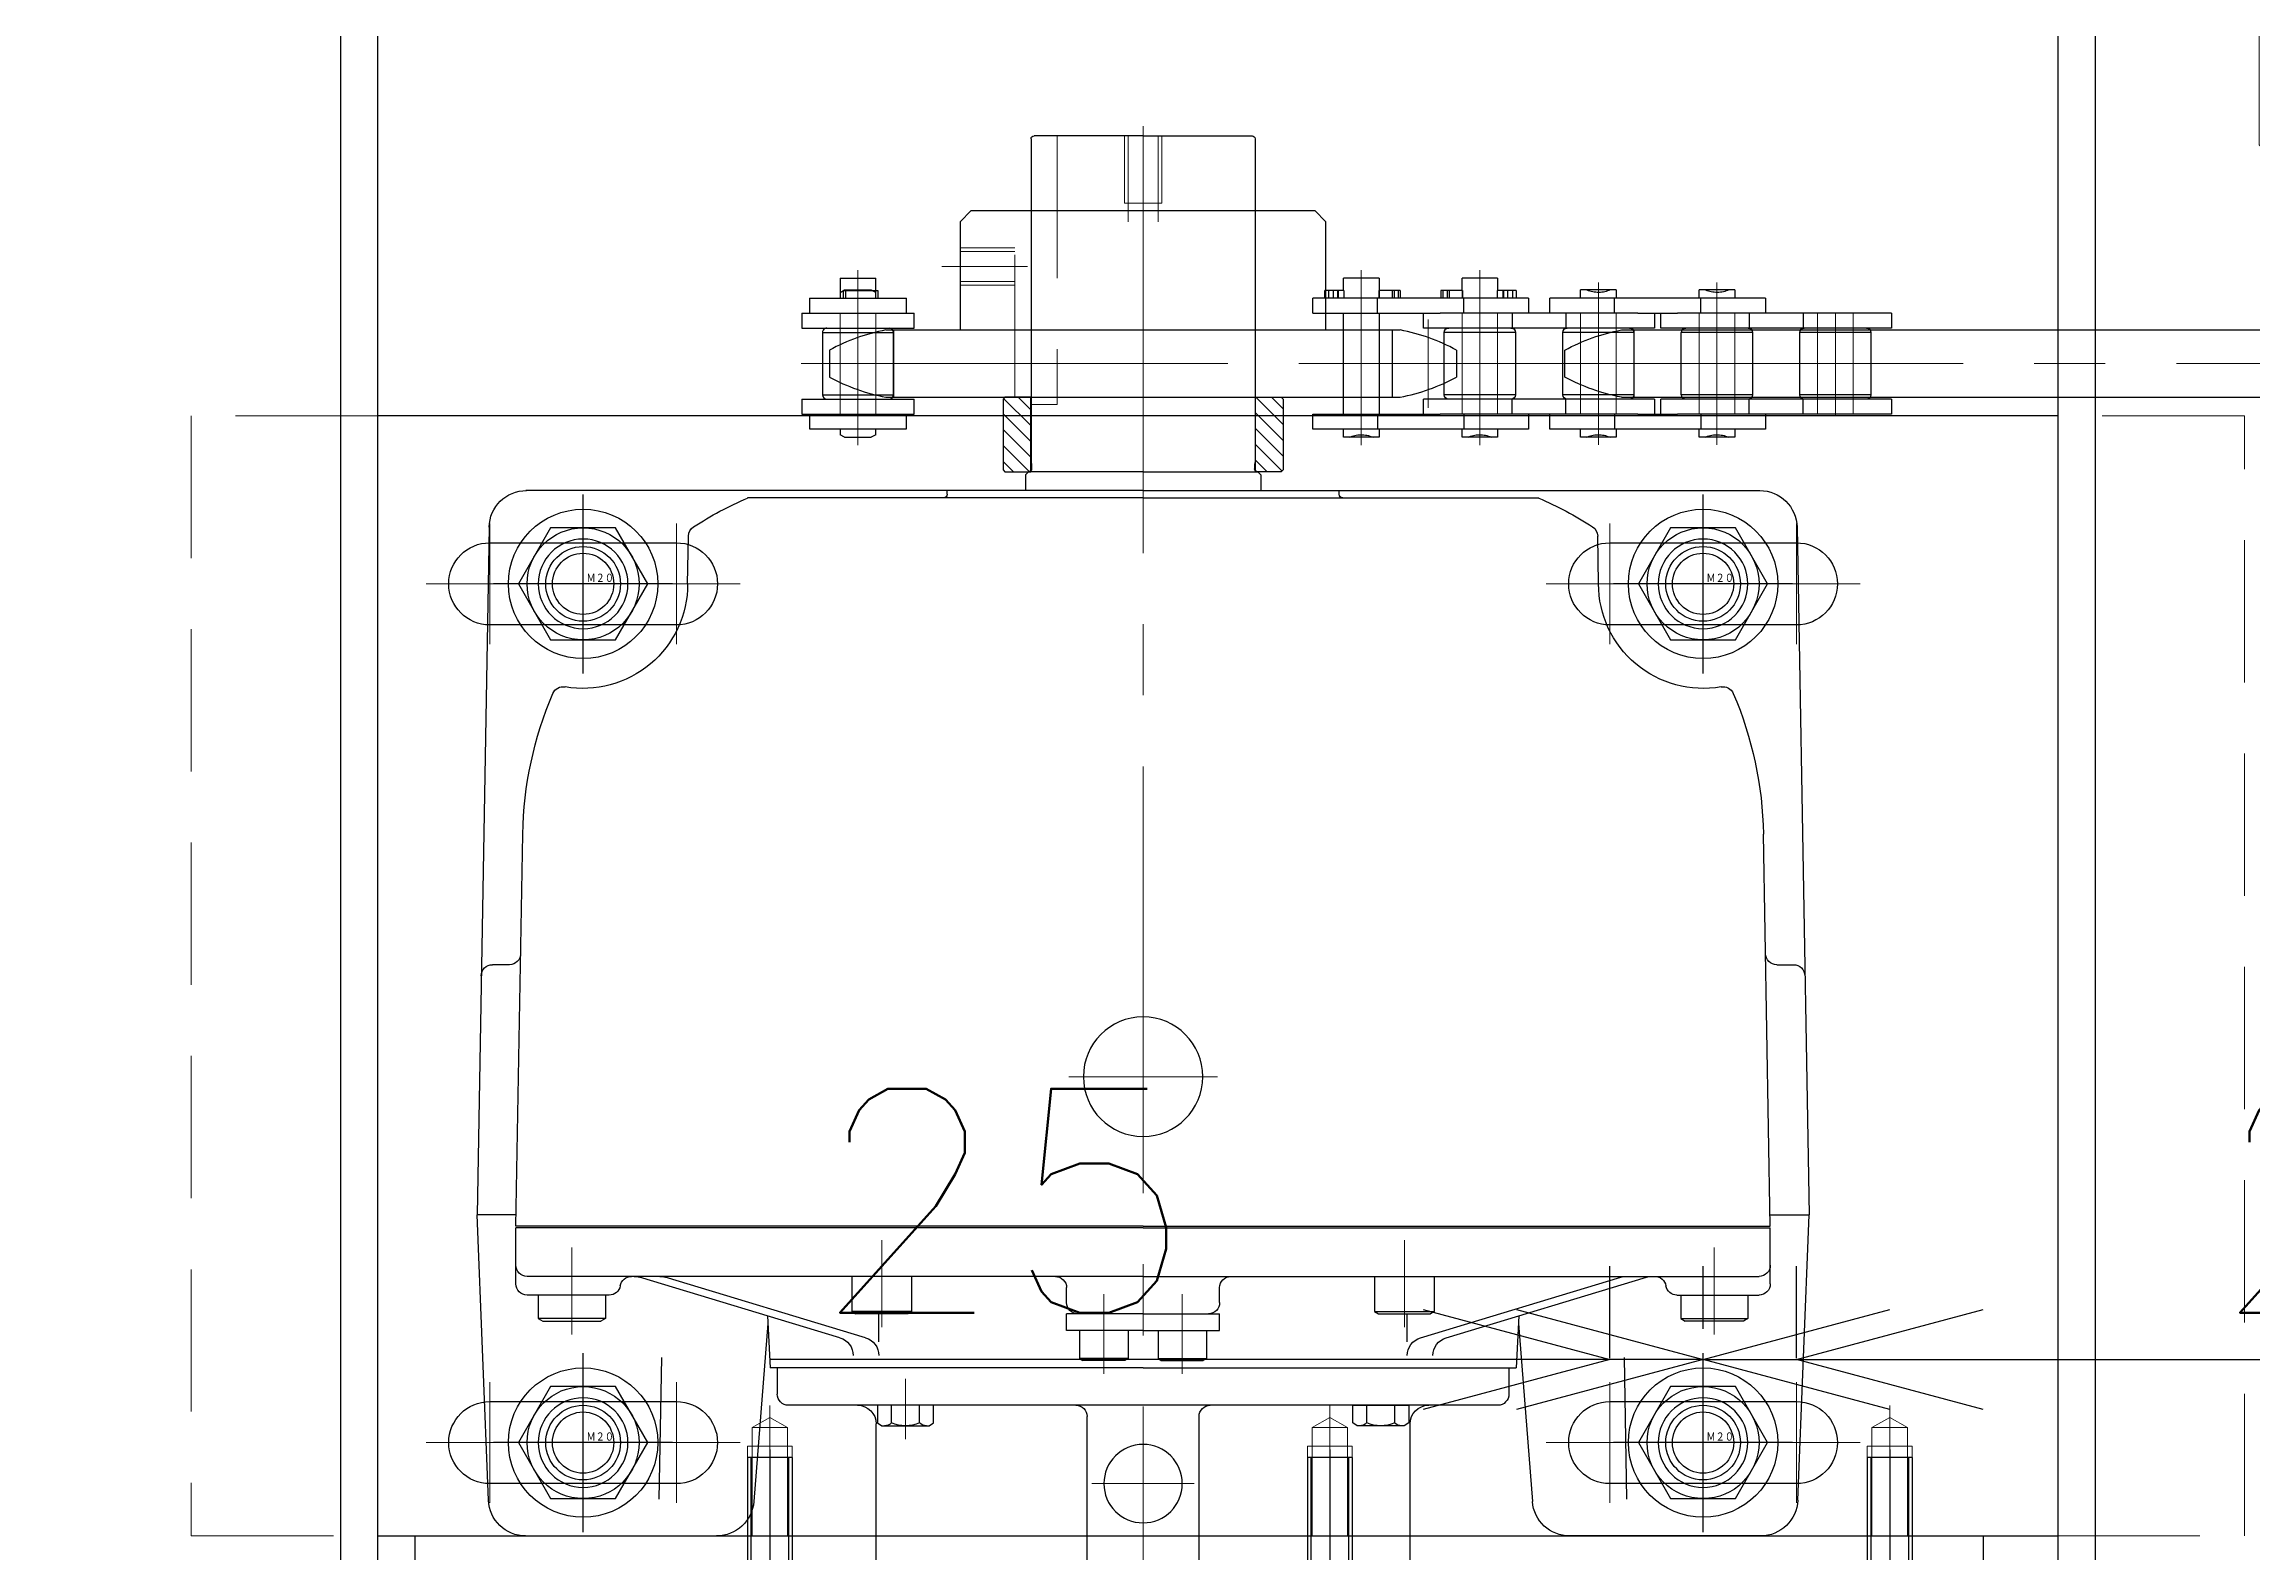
# Model space of a CAD drawing. Header units: millimetres. Extents: x -16130 to 36813, y -8099 to 27484.
# Drawn here: x 27920 to 28512, y 1598 to 2002 of the extents above; entities that cross this region are included whole.
import ezdxf

# ---------------------------------------------------------------- set-up
doc = ezdxf.new("R2010")
doc.units = ezdxf.units.MM
doc.header["$LTSCALE"] = 6
doc.header["$PDMODE"] = 99
doc.header["$PDSIZE"] = 1
doc.linetypes.add('CENTER2', pattern=[28.575, 19.05, -3.175, 3.175, -3.175])
doc.linetypes.add('HIDDEN', pattern=[9.525, 6.35, -3.175])
for name, color, linetype, lineweight in [('04_HIDDEN', 2, 'HIDDEN', 13), ('05_CENTER', 4, 'CENTER2', 13), ('08_DIM', 3, 'Continuous', 13)]:
    doc.layers.add(name, color=color, linetype=linetype, lineweight=lineweight)
doc.layers.add('10_DRAFT', color=8, linetype='Continuous', lineweight=0, plot=False)
doc.styles.add('KANJI0', font='txt.shx', dxfattribs={"width": 0.9, "height": 30, "bigfont": 'bigfont'})
doc.styles.add('KSS_TXT', font='txt.shx', dxfattribs={"bigfont": 'extfont2.shx'})
doc.styles.add('KSS_TXT_L', font='txt.shx', dxfattribs={"height": 3, "bigfont": 'extfont2.shx'})
doc.dimstyles.new('KSS_DIM', dxfattribs={"dimtxt": 3, "dimasz": 2.5, "dimexe": 1.25, "dimexo": 0.625, "dimtad": 1, "dimdsep": 46, "dimtxsty": 'KSS_TXT', "dimblk": 'OPEN30', "dimcen": 0, "dimazin": 2, "dimtfac": 0.75, "dimtmove": 0, "dimatfit": 3, "dimldrblk": 'OPEN30', "dimfxl": 1, "dimtolj": 1, "dimarcsym": 0})

# ---------------------------------------------------------------- blocks, each defined once
blk = doc.blocks.new('_Open30')
at = {"color": 0, "linetype": 'ByBlock', "lineweight": -2}
for p, q in [((-1, 0.268), (0, 0)), ((0, 0), (-1, -0.268)), ((0, 0), (-1, 0))]:
    blk.add_line(p, q, dxfattribs=at)
blk = doc.blocks.new('*D2430')
at = {"layer": '08_DIM', "color": 0, "lineweight": -2, "transparency": 16777216}
for p, q in [((28347.12, 8109.18), (27268.38, 8109.18)), ((27293.38, 8059.18), (27293.38, 1358.18)), ((27280.46, 1308.18), (27318.38, 1308.18))]:
    blk.add_line(p, q, dxfattribs=at)
at = {"layer": 'Defpoints', "color": 0, "transparency": 16777216}
for p in [(28359.62, 8109.18), (27267.96, 1308.18), (27293.38, 1308.18)]:
    blk.add_point(p, dxfattribs=at)
at = {"layer": '08_DIM', "color": 0, "lineweight": -2, "transparency": 16777216, "xscale": 50, "yscale": 50, "zscale": 50}
for p, rotation in [((27293.38, 8109.18), 90), ((27293.38, 1308.18), 270)]:
    blk.add_blockref('_Open30', p, dxfattribs=dict(at, rotation=rotation))
at = {"layer": '08_DIM', "color": 0, "transparency": 16777216, "insert": (27250.88, 4708.68), "char_height": 60, "attachment_point": 5, "rotation": 90, "style": 'KSS_TXT'}
blk.add_mtext('\\A1;6801', dxfattribs=at)
blk = doc.blocks.new('A$C036E680E_1_1')
at = {"color": 0}
for p, q in [((-610, 2592), (-610, -934)), ((-150, -5), (-150, -924)), ((-140, -5), (-140, -924))]:
    blk.add_line(p, q, dxfattribs=at)
for points in [[(-695, 2592), (-700, 2592), (-700, -934), (-600, -934), (-600, 2592), (-610, 2592)], [(-150, -401), (-600, -401)], [(-600, -701), (-150, -701)]]:
    blk.add_lwpolyline(points, dxfattribs=at)
for points in [[(-520, -457), (-570, -457, -1), (-570, -435), (-520, -435, -1)], [(-220, -457), (-270, -457, -1), (-270, -435), (-220, -435, -1)], [(-520, -687), (-570, -687, -1), (-570, -665), (-520, -665, -1)], [(-220, -687), (-270, -687, -1), (-270, -665), (-220, -665, -1)]]:
    blk.add_lwpolyline(points, format="xyb", close=True, dxfattribs=at)
at = {"layer": '04_HIDDEN'}
for p, q in [((-499.75, -672), (-495, -669.26)), ((-490.25, -672), (-499.75, -672)), ((-499.75, -672), (-499.75, -701)), ((-495, -669.26), (-490.25, -672)), ((-490.25, -672), (-490.25, -701)), ((-349.75, -672), (-345, -669.26)), ((-340.25, -672), (-349.75, -672)), ((-349.75, -672), (-349.75, -701)), ((-345, -669.26), (-340.25, -672)), ((-340.25, -672), (-340.25, -701)), ((-199.75, -672), (-195, -669.26)), ((-190.25, -672), (-199.75, -672)), ((-199.75, -672), (-199.75, -701)), ((-195, -669.26), (-190.25, -672)), ((-190.25, -672), (-190.25, -701)), ((-501, -677), (-501, -701)), ((-489, -677), (-501, -677)), ((-489, -677), (-489, -701)), ((-351, -677), (-351, -701)), ((-339, -677), (-351, -677)), ((-339, -677), (-339, -701)), ((-201, -677), (-201, -701)), ((-189, -677), (-201, -677)), ((-189, -677), (-189, -701))]:
    blk.add_line(p, q, dxfattribs=at)
for points in [[(-600, -401), (-650, -401), (-650, -701), (-600, -701)], [(-150, -701), (-100, -701), (-100, -401), (-150, -401)]]:
    blk.add_lwpolyline(points, dxfattribs=at)
at = {"layer": '05_CENTER'}
for p, q in [((-570, -462.14), (-570, -429.86)), ((-520, -462.14), (-520, -429.86)), ((-270, -462.14), (-270, -429.86)), ((-220, -462.14), (-220, -429.86)), ((-587.05, -446), (-502.95, -446)), ((-287.05, -446), (-202.95, -446)), ((-570, -692.14), (-570, -659.86)), ((-520, -692.14), (-520, -659.86)), ((-270, -692.14), (-270, -659.86)), ((-220, -692.14), (-220, -659.86)), ((-495, -666.03), (-495, -705.01)), ((-345, -666.03), (-345, -705.01)), ((-195, -666.03), (-195, -705.01)), ((-587.05, -676), (-502.95, -676)), ((-287.05, -676), (-202.95, -676))]:
    blk.add_line(p, q, dxfattribs=at)
at = {"layer": '10_DRAFT', "linetype": 'CENTER2'}
for p, q in [((-545, -462.14), (-545, -429.86)), ((-245, -462.14), (-245, -429.86)), ((-545, -692.14), (-545, -659.86)), ((-245, -692.14), (-245, -659.86))]:
    blk.add_line(p, q, dxfattribs=at)
blk = doc.blocks.new('A$C0BC17FE9_1_1_1')
h = blk.add_hatch()
h.set_pattern_fill('_USER', color=3, scale=3, angle=45, pattern_type=0)
h.set_pattern_definition([(45, (4154.5145, -13863.4928), (-2.12132034, 2.12132034), [])])
h.paths.add_polyline_path([(20, 30.1), (20, 37), (19.5, 37.5), (0.5, 37.5), (0, 37), (0, 30.1)])
h.paths.add_polyline_path([(19.5, -37.5), (20, -37), (20, -30.1), (0, -30.1), (0, -37), (0.5, -37.5)])
at = {"color": 0}
for points in [[(0, 30.1), (20, 30.1), (20, 37), (19.5, 37.5), (0.5, 37.5), (0, 37)], [(0, -30.1), (20, -30.1), (20, -37), (19.5, -37.5), (0.5, -37.5), (0, -37)]]:
    blk.add_lwpolyline(points, close=True, dxfattribs=at)
at = {"layer": '10_DRAFT'}
blk.add_line((0, 0), (20, 0), dxfattribs=at)
blk = doc.blocks.new('20b_1_2_1')
at = {"color": 0, "linetype": 'CENTER2'}
for p, q in [((0, -23.98), (0, 23.98)), ((23.98, 0), (-23.98, 0))]:
    blk.add_line(p, q, dxfattribs=at)
at = {"color": 0}
for p, q in [((-8.7, 15), (-17.3, 0)), ((8.7, 15), (-8.7, 15)), ((17.3, 0), (8.7, 15)), ((-17.3, 0), (-8.7, -15)), ((8.7, -15), (17.3, 0)), ((-8.7, -15), (8.7, -15))]:
    blk.add_line(p, q, dxfattribs=at)
for radius in [20, 15, 10, 8.2]:
    blk.add_circle((0, 0), radius, dxfattribs=at)
at = {"layer": '10_DRAFT', "style": 'KANJI0', "width": 0.82}
blk.add_text('Ｍ２０', height=2.143, dxfattribs=at).set_placement((0.89, 0.32))
blk = doc.blocks.new('RS120-1B18Ta_1_1_1')
at = {"color": 0}
for p, q in [((12.6, 84.02), (5.4, 84.02)), ((0, 68.89), (0, -68.89)), ((0, 66.81), (18, 66.81)), ((18, 68.89), (18, -68.89)), ((47, 49.02), (18, 49.02)), ((50, 46.02), (47, 49.02)), ((50, 46.02), (50, -45.98)), ((47, -48.98), (50, -45.98)), ((18, -48.98), (47, -48.98)), ((0, -66.81), (18, -66.81)), ((12.6, -83.98), (5.4, -83.98))]:
    blk.add_line(p, q, dxfattribs=at)
for centre, start, end in [((50.81, 59.29), 151.42476, 169.3003), ((-32.81, 59.29), 10.6997, 28.57524), ((50.81, -59.24), 190.6997, 208.57524), ((-32.81, -59.24), 331.42476, 349.3003)]:
    blk.add_arc(centre, 51.71, start, end, dxfattribs=at)
at = {"layer": '04_HIDDEN', "color": 0}
for p, q in [((30, 49.02), (30, 34.4)), ((31, 49.02), (31, 34.4)), ((39, 49.02), (39, 34.4)), ((40, 49.02), (40, 34.4)), ((0, 34.4), (50, 34.4)), ((0, 30), (50, 30)), ((0, -30), (50, -30))]:
    blk.add_line(p, q, dxfattribs=at)
at = {"layer": '05_CENTER', "color": 0}
for p, q in [((9, 91.63), (9, -91.63)), ((-2.82, 76.38), (20.82, 76.38)), ((35, 30.92), (35, 53.92)), ((-2.82, -76.33), (20.82, -76.33))]:
    blk.add_line(p, q, dxfattribs=at)
at = {"layer": '10_DRAFT'}
blk.add_line((0, 0), (50, 0), dxfattribs=at)
blk = doc.blocks.new('GM-DP 0.75kW 1／1200b_1_1_1')
at = {"color": 0}
for p, q in [((-245.39, 325.38), (-169, 328.39)), ((15.17, 325.17), (-169, 328.39)), ((-169, 317.95), (-169, 328.39)), ((-102, 319.73), (-102, 324.27)), ((-255, 315.39), (-255, 264.24)), ((-190.5, 293), (-190.5, 315)), ((-187.5, 318), (-172.5, 318)), ((-185.5, 150), (-185.5, 315)), ((-172.5, 150), (-172.5, 318)), ((-172, 150), (-172, 318)), ((-172, 318), (-67, 316.17)), ((25, 150), (25, 315.17)), ((-196.8, 312), (-197.5, 310.79)), ((-197.5, 310.79), (-197.5, 295.21)), ((-190.5, 312), (-196.8, 312)), ((-196.8, 294), (-196.8, 312)), ((-196.8, 294), (-197.5, 295.21)), ((-190.5, 294), (-196.8, 294)), ((-201.93, 231.2), (-185.71, 284.87)), ((-245.17, 279.59), (-207.17, 278.93)), ((-201.93, 224.32), (-185.71, 277.99)), ((0, 272), (12.81, 271.78)), ((0, 272), (1.38, 272)), ((23, 150), (23, 255.97)), ((-198.11, 250.52), (-245.79, 254.27)), ((-196.06, 250.63), (-210, 249.9)), ((-210, 150), (-210, 249.9)), ((-220, 245), (-220, 55)), ((-210, 248), (-217, 248)), ((-194.9, 228), (-195.5, 226.96)), ((-195.5, 213.04), (-195.5, 226.96)), ((-185.5, 228), (-194.9, 228)), ((-194.9, 212), (-194.9, 228)), ((-185.5, 212), (-185.5, 228)), ((-290, 221.5), (-225, 221.5)), ((-224.75, 221.14), (-225.5, 219.94)), ((-225.5, 219.94), (-225.5, 207.34)), ((-220, 221.14), (-224.75, 221.14)), ((-220, 206.14), (-220, 221.14)), ((-203, 220.77), (-195.5, 220.77)), ((-224.75, 217.39), (-220, 217.39)), ((-194.9, 212), (-195.5, 213.04)), ((-225.5, 207.34), (-224.75, 206.14)), ((-224.75, 209.89), (-220, 209.89)), ((-185.5, 212), (-194.9, 212)), ((-224.75, 206.14), (-220, 206.14)), ((24, 202.5), (25, 202.5)), ((29.2, 181.5), (25, 181.5)), ((30, 180.7), (29.2, 181.5)), ((30, 150), (30, 180.7)), ((32, 179.85), (30.8, 179.85)), ((32.56, 180), (32, 179.85)), ((119.2, 180), (32.56, 180)), ((120, 150), (120, 179.2)), ((-207.5, 167), (-208, 166.13)), ((-208, 154.87), (-208, 166.13)), ((-207.5, 154), (-207.5, 167)), ((-200, 167), (-207.5, 167)), ((-200, 150), (-200, 170.5)), ((-200, 170.5), (-195.5, 170.5)), ((-195.5, 150), (-195.5, 170.5)), ((-192.5, 170.5), (-188.5, 170.5)), ((-263.5, 165), (-223, 165)), ((-207.5, 154), (-208, 154.87)), ((-200, 154), (-207.5, 154)), ((-210, 150), (-210, 50.1)), ((-200, 150), (-200, 129.5)), ((-195.5, 150), (-195.5, 129.5)), ((-185.5, 150), (-185.5, -15)), ((-172.5, 150), (-172.5, -18)), ((-172, 150), (-172, -18)), ((23, 150), (23, 44.03)), ((25, 150), (25, -15.34)), ((30, 150), (30, 119.3)), ((120, 150), (120, 120.8)), ((-207.5, 146), (-208, 145.13)), ((-208, 145.13), (-208, 133.87)), ((-207.5, 146), (-207.5, 133)), ((-200, 146), (-207.5, 146)), ((-263.5, 135), (-223, 135)), ((-207.5, 133), (-208, 133.87)), ((-200, 133), (-207.5, 133)), ((-200, 129.5), (-195.5, 129.5)), ((-192.5, 129.5), (-188.5, 129.5)), ((29.2, 118.5), (25, 118.5)), ((30, 119.3), (29.2, 118.5)), ((32, 120.15), (30.8, 120.15)), ((32.56, 120), (32, 120.15)), ((119.2, 120), (32.56, 120)), ((24, 97.5), (25, 97.5)), ((-225.5, 92.66), (-224.75, 93.86)), ((-225.5, 80.06), (-225.5, 92.66)), ((-224.75, 93.86), (-220, 93.86)), ((-224.75, 90.11), (-220, 90.11)), ((-220, 93.86), (-220, 78.86)), ((-194.9, 88), (-195.5, 86.96)), ((-195.5, 86.96), (-195.5, 73.04)), ((-185.5, 88), (-194.9, 88)), ((-194.9, 88), (-194.9, 72)), ((-185.5, 88), (-185.5, 72)), ((-290, 78.5), (-225, 78.5)), ((-224.75, 78.86), (-225.5, 80.06)), ((-224.75, 82.61), (-220, 82.61)), ((-220, 78.86), (-224.75, 78.86)), ((-203, 79.23), (-195.5, 79.23)), ((-201.93, 75.68), (-185.71, 22.01)), ((-194.9, 72), (-195.5, 73.04)), ((-185.5, 72), (-194.9, 72)), ((-201.93, 68.8), (-185.71, 15.13)), ((-198.11, 49.48), (-245.79, 45.73)), ((-210, 52), (-217, 52)), ((-196.06, 49.37), (-210, 50.1)), ((-255, -15.76), (-255, 35.76)), ((0, 28), (12.81, 28.22)), ((0, 28), (1.38, 28)), ((-245.17, 20.41), (-207.17, 21.07)), ((-196.8, 6), (-197.5, 4.79)), ((-196.8, 6), (-196.8, -12)), ((-190.5, 6), (-196.8, 6)), ((-190.5, 7), (-190.5, -15)), ((-197.5, -10.79), (-197.5, 4.79)), ((-196.8, -12), (-197.5, -10.79)), ((-190.5, -12), (-196.8, -12)), ((-172, -18), (-67, -16.17)), ((-187.5, -18), (-172.5, -18)), ((-169, -17.95), (-169, -28.39)), ((-102, -19.73), (-102, -24.27)), ((-245.39, -25.38), (-169, -28.39)), ((15.17, -25.17), (-169, -28.39))]:
    blk.add_line(p, q, dxfattribs=at)
for centre, radius in [((-230, 300), 12), ((0, 300), 12), ((-132, 150), 16), ((-241, 150), 10.5), ((-230, 0), 12), ((0, 0), 12)]:
    blk.add_circle(centre, radius, dxfattribs=at)
for centre, radius, start, end in [((-245, 315.39), 10, 92.25488, 180), ((-105, 324.27), 3, 0, 89), ((-99, 319.73), 3, 180, 269), ((15, 315.17), 10, 0, 89), ((-187.5, 315), 3, 90, 180), ((-182.5, 315), 3, 90, 180), ((-68.75, 216.18), 100, 66.80238, 89), ((-30.54, 305.34), 3, 350.08056, 66.80238), ((0, 300), 28, 170.08056, 270), ((-187.5, 293), 3, 180, 260.40593), ((-188.5, 287.08), 3, 0, 80.40593), ((-190.5, 286.31), 5, 343.19167, 0), ((-190.5, 279.44), 5, 343.19167, 0), ((12.76, 268.78), 3, 32.83423, 89), ((-68.75, 216.18), 100, 23.44356, 32.83423), ((-245, 264.24), 10, 180, 265.49584), ((-217, 245), 3, 90, 180), ((-206.71, 232.64), 5, 270, 343.19167), ((-225, 226.5), 5, 270, 0), ((-222.78, 219.26), 2.72, 180.00025, 223.60025), ((-206.71, 225.77), 5, 270, 343.19167), ((-215.75, 213.64), 9.75, 157.38042, 202.62015), ((-222.78, 208.01), 2.72, 136.40026, 180.00025), ((24, 203.5), 1, 180, 270), ((30.8, 180.65), 0.8, 180, 270), ((119.2, 179.2), 0.8, 0, 90), ((-188.5, 173.5), 3, 270, 0), ((-223, 168), 3, 270, 0), ((-192.5, 167.5), 3, 90, 180), ((-223, 132), 3, 0, 90), ((-192.5, 132.5), 3, 180, 270), ((-188.5, 126.5), 3, 0, 90), ((30.8, 119.35), 0.8, 90, 180), ((119.2, 120.8), 0.8, 270, 0), ((24, 96.5), 1, 90, 180), ((-222.78, 91.99), 2.72, 179.99975, 223.59974), ((-215.75, 86.36), 9.75, 157.37985, 202.61958), ((-222.78, 80.74), 2.72, 136.39975, 179.99975), ((-225, 73.5), 5, 0, 90), ((-206.71, 74.23), 5, 16.80833, 90), ((-206.71, 67.36), 5, 16.80833, 90), ((-217, 55), 3, 180, 270), ((-245, 35.76), 10, 94.50416, 180), ((-68.75, 83.82), 100, 327.16577, 336.55644), ((12.76, 31.22), 3, 271, 327.16577), ((0, 0), 28, 90, 189.91944), ((-190.5, 20.56), 5, 0, 16.80833), ((-188.5, 12.92), 3, 279.59407, 0), ((-190.5, 13.69), 5, 0, 16.80833), ((-187.5, 7), 3, 99.59407, 180), ((-30.54, -5.34), 3, 293.19762, 9.91944), ((-68.75, 83.82), 100, 271, 293.19762), ((-245, -15.39), 10, 180, 267.74512), ((-187.5, -15), 3, 180, 270), ((-182.5, -15), 3, 180, 270), ((-99, -19.73), 3, 91, 180), ((15, -15.17), 10, 271, 0), ((-105, -24.27), 3, 271, 0)]:
    blk.add_arc(centre, radius, start, end, dxfattribs=at)
at = {"layer": '04_HIDDEN', "color": 0}
for p, q in [((120, 154), (97, 154)), ((102, 145), (102, 155)), ((120, 155), (102, 155)), ((120, 146), (97, 146)), ((120, 145), (102, 145)), ((120, 127), (48, 127)), ((48, 127), (48, 120))]:
    blk.add_line(p, q, dxfattribs=at)
at = {"layer": '05_CENTER', "color": 0}
for p, q in [((-230, 319.75), (-230, 280.25)), ((0, 319.75), (0, 280.25)), ((-201.09, 303), (-177.74, 303)), ((-210.25, 300), (-249.75, 300)), ((19.75, 300), (-19.75, 300)), ((-199.09, 220), (-175.74, 220)), ((-132, 130.1), (-132, 169.9)), ((-241, 136.3), (-241, 163.7)), ((-211.59, 160.5), (-190.25, 160.5)), ((-506.1, 150), (136.97, 150)), ((-211.59, 139.5), (-190.25, 139.5)), ((-229.09, 86.35), (-212.9, 86.35)), ((-199.09, 80), (-175.74, 80)), ((-230, 19.75), (-230, -19.75)), ((0, 19.75), (0, -19.75)), ((-210.25, 0), (-249.75, 0)), ((19.75, 0), (-19.75, 0)), ((-201.09, -3), (-177.74, -3))]:
    blk.add_line(p, q, dxfattribs=at)
blk = doc.blocks.new('A$C4DB811AD_1_1_1')
at = {"color": 0}
blk.add_lwpolyline([(-410, 0), (10, 0), (10, -9), (-410, -9)], close=True, dxfattribs=at)
at = {"layer": '05_CENTER'}
for p, q in [((-315, 4.92), (-315, -14.39)), ((-165, 4.92), (-165, -14.39)), ((-15, 4.92), (-15, -14.39))]:
    blk.add_line(p, q, dxfattribs=at)
blk = doc.blocks.new('A$C1819430B_1_1_1')
at = {"color": 0}
for p, q in [((-10.97, 13), (10.97, 13)), ((-10.97, 5), (-10.97, 13)), ((-5.48, 5), (-5.48, 13)), ((5.48, 5), (5.48, 13)), ((10.97, 5), (10.97, 13)), ((-13, 2), (13, 2)), ((-13, 2), (-13, 0)), ((-13, 0), (13, 0)), ((-10.97, 5), (10.97, 5)), ((-10.75, 5), (-10.75, 2)), ((0, 2), (-3, 5)), ((0, 5), (3, 2)), ((10.75, 2), (10.75, 5)), ((13, 0), (13, 2))]:
    blk.add_line(p, q, dxfattribs=at)
at = {"color": 0, "linetype": 'CENTER2'}
blk.add_line((0, -32.11), (0, 15.28), dxfattribs=at)
at = {"color": 0, "linetype": 'HIDDEN'}
for p, q in [((-6, -30), (-6, 0)), ((-5.05, -30), (-5.05, 0)), ((5.05, -30), (5.05, 0)), ((6, -30), (6, 0)), ((-6, -30), (6, -30))]:
    blk.add_line(p, q, dxfattribs=at)
at = {"layer": '10_DRAFT', "style": 'KSS_TXT_L'}
blk.add_text('BT-M12x35L,SW,PW', height=0.3, dxfattribs=at).set_placement((6.07, 12.66))
blk = doc.blocks.new('A$C4DB651F2_1_1')
at = {"color": 4, "xscale": -1, "rotation": 270}
blk.add_blockref('GM-DP 0.75kW 1／1200b_1_1_1', (35, 255), dxfattribs=at)
at = {"color": 4, "rotation": 90}
blk.add_blockref('RS120-1B18Ta_1_1_1', (185, 305), dxfattribs=at)
for name, p, rotation in [('A$C0BC17FE9_1_1_1', (185, 285), 90), ('A$C1819430B_1_1_1', (85, -9), 180), ('A$C1819430B_1_1_1', (235, -9), 180), ('A$C1819430B_1_1_1', (385, -9), 180)]:
    blk.add_blockref(name, p, dxfattribs=dict(rotation=rotation))
for name, p in [('20b_1_2_1', (35, 255)), ('20b_1_2_1', (335, 255)), ('20b_1_2_1', (35, 25)), ('20b_1_2_1', (335, 25)), ('A$C4DB811AD_1_1_1', (400, 0))]:
    blk.add_blockref(name, p)
blk = doc.blocks.new('A$C56F6731E_1_1')
at = {"color": 0}
for p, q in [((-95, 198), (-93, 200)), ((-95, 98), (-95, 198)), ((-93, 200), (-55, 200)), ((-55, 200), (-55, 152.5)), ((-50, 152.5), (-55, 152.5)), ((-50, 152.5), (-48, 150.5)), ((-48, 98), (-48, 150.5)), ((-48, 130), (-95, 130)), ((-48, 120), (-95, 120)), ((-48, 104), (0, 104)), ((0, 82), (0, 104)), ((-390.4, 94), (-388.4, 96)), ((-388.4, 96), (-108, 96)), ((-108, 96), (-106, 98)), ((-106, 98), (-48, 98)), ((-390.4, 94), (-390.4, 70)), ((-2, 80), (-66, 80)), ((-66, 80), (-66, 72)), ((0, 82), (-2, 80)), ((-79, 64), (-66, 72)), ((-390.4, 70), (-363.6, 70)), ((-363.6, 64), (-363.6, 70)), ((-363.6, 64), (-79, 64)), ((-363.6, -64), (-363.6, -70)), ((-363.6, -64), (-79, -64)), ((-79, -64), (-66, -72)), ((-390.4, -94), (-390.4, -70)), ((-390.4, -70), (-363.6, -70)), ((-66, -80), (-66, -72)), ((-2, -80), (-66, -80)), ((0, -82), (-2, -80)), ((0, -82), (0, -104)), ((-390.4, -94), (-388.4, -96)), ((-388.4, -96), (-108, -96)), ((-108, -96), (-106, -98)), ((-106, -98), (-48, -98)), ((-95, -98), (-95, -198)), ((-48, -98), (-48, -150.5)), ((-48, -104), (0, -104)), ((-48, -120), (-95, -120)), ((-48, -130), (-95, -130)), ((-55, -200), (-55, -152.5)), ((-50, -152.5), (-55, -152.5)), ((-50, -152.5), (-48, -150.5)), ((-95, -198), (-93, -200)), ((-93, -200), (-55, -200))]:
    blk.add_line(p, q, dxfattribs=at)
at = {"color": 3}
for points in [[(-48, 104), (-48, 109), (-43, 104), (-43, 104)], [(-95, 98), (-95, 103), (-100, 98), (-100, 98)], [(-95, -98), (-95, -103), (-100, -98), (-100, -98)], [(-48, -104), (-48, -109), (-43, -104), (-43, -104)]]:
    blk.add_lwpolyline(points, close=True, dxfattribs=at)
for points in [[(-95, 98), (-95, 100.5), (-95, 100.5), (-95, 98)], [(-95, -98), (-95, -100.5), (-95, -100.5), (-95, -98)]]:
    blk.add_lwpolyline(points, close=True)
at = {"layer": '04_HIDDEN'}
for p, q in [((-25, 95), (-27.31, 91)), ((0, 95), (-25, 95)), ((-25, 87), (-25, 95)), ((0, 96), (-20, 96)), ((-20, 86), (-20, 96)), ((-27.31, 91), (-25, 87)), ((-390.4, 85), (-370.4, 85)), ((-390.4, 84), (-365.4, 84)), ((-370.4, 85), (-370.4, 75)), ((-365.4, 84), (-365.4, 76)), ((-363.09, 80), (-365.4, 84)), ((0, 87), (-25, 87)), ((0, 86), (-20, 86)), ((-365.4, 76), (-363.09, 80)), ((-390.4, 76), (-365.4, 76)), ((-390.4, 75), (-370.4, 75)), ((-390.4, -75), (-370.4, -75)), ((-390.4, -76), (-365.4, -76)), ((-370.4, -85), (-370.4, -75)), ((-365.4, -76), (-363.09, -80)), ((-365.4, -84), (-365.4, -76)), ((-363.09, -80), (-365.4, -84)), ((-390.4, -84), (-365.4, -84)), ((-390.4, -85), (-370.4, -85)), ((-27.31, -91), (-25, -87)), ((0, -87), (-25, -87)), ((-25, -87), (-25, -95)), ((0, -86), (-20, -86)), ((-20, -86), (-20, -96)), ((-25, -95), (-27.31, -91)), ((0, -95), (-25, -95)), ((0, -96), (-20, -96))]:
    blk.add_line(p, q, dxfattribs=at)
blk.add_lwpolyline([(-230.4, 13.82), (-210.4, 13.82), (-210.4, -13.82), (-230.4, -13.82)], close=True, dxfattribs=at)
for radius in [6.58, 5.72, 4.6]:
    blk.add_circle((-220.4, 0), radius, dxfattribs=at)
at = {"layer": '05_CENTER'}
for p, q in [((-104.36, 175), (-45.53, 175)), ((-98.62, 125), (-44.62, 125)), ((3.39, 91), (-30.1, 91)), ((-394.84, 80), (-360.3, 80)), ((-220.4, -10.22), (-220.4, 10.22)), ((-210.18, 0), (-230.62, 0)), ((-394.84, -80), (-360.3, -80)), ((3.39, -91), (-30.1, -91)), ((-98.62, -125), (-44.62, -125)), ((-104.36, -175), (-45.53, -175))]:
    blk.add_line(p, q, dxfattribs=at)
at = {"layer": '10_DRAFT'}
for p, q in [((0, 0), (-390.4, 0)), ((-367.6, 3.44), (-367.6, -3.44)), ((-66, 3.57), (-66, -3.57)), ((-55, 3.57), (-55, -3.57)), ((-6, 3.57), (-6, -3.57))]:
    blk.add_line(p, q, dxfattribs=at)
blk = doc.blocks.new('A$C47DD0DB7_1_1')
at = {"rotation": 90}
blk.add_blockref('A$C56F6731E_1_1', (0, -79), dxfattribs=at)
blk = doc.blocks.new('A$C7D087C01_1_1')
blk.add_blockref('A$C47DD0DB7_1_1', (-175, 139))
blk = doc.blocks.new('*D2433')
at = {"layer": '10_DRAFT', "color": 0, "lineweight": -2, "transparency": 16777216}
for p, q in [((28339.62, 1649.82), (28339.62, 1674.43)), ((28364.62, 1657.65), (28364.62, 1674.43)), ((28289.62, 1649.43), (28114.62, 1649.43)), ((28364.62, 1649.43), (28339.62, 1649.43)), ((28414.62, 1649.43), (28464.62, 1649.43))]:
    blk.add_line(p, q, dxfattribs=at)
at = {"layer": 'Defpoints', "color": 0, "transparency": 16777216}
for p in [(28339.62, 1649.43), (28364.62, 1645.15), (28339.62, 1637.32)]:
    blk.add_point(p, dxfattribs=at)
at = {"layer": '10_DRAFT', "color": 0, "lineweight": -2, "transparency": 16777216, "xscale": 50, "yscale": 50, "zscale": 50}
blk.add_blockref('_Open30', (28339.62, 1649.43), dxfattribs=at)
at = {"layer": '10_DRAFT', "color": 0, "lineweight": -2, "transparency": 16777216, "xscale": 50, "yscale": 50, "zscale": 50, "rotation": 180}
blk.add_blockref('_Open30', (28364.62, 1649.43), dxfattribs=at)
at = {"layer": '10_DRAFT', "color": 0, "transparency": 16777216, "insert": (28177.12, 1691.97), "char_height": 60, "attachment_point": 5, "style": 'KSS_TXT'}
blk.add_mtext('\\A1;25', dxfattribs=at)
blk = doc.blocks.new('*D2434')
at = {"layer": '10_DRAFT', "color": 0, "lineweight": -2, "transparency": 16777216}
for p, q in [((28364.62, 1657.65), (28364.62, 1674.43)), ((28389.62, 1649.82), (28389.62, 1674.43)), ((28314.62, 1649.43), (28264.62, 1649.43)), ((28364.62, 1649.43), (28389.62, 1649.43)), ((28439.62, 1649.43), (28614.62, 1649.43))]:
    blk.add_line(p, q, dxfattribs=at)
at = {"layer": 'Defpoints', "color": 0, "transparency": 16777216}
for p in [(28364.62, 1645.15), (28389.62, 1649.43), (28389.62, 1637.32)]:
    blk.add_point(p, dxfattribs=at)
at = {"layer": '10_DRAFT', "color": 0, "lineweight": -2, "transparency": 16777216, "xscale": 50, "yscale": 50, "zscale": 50}
blk.add_blockref('_Open30', (28364.62, 1649.43), dxfattribs=at)
at = {"layer": '10_DRAFT', "color": 0, "lineweight": -2, "transparency": 16777216, "xscale": 50, "yscale": 50, "zscale": 50, "rotation": 180}
blk.add_blockref('_Open30', (28389.62, 1649.43), dxfattribs=at)
at = {"layer": '10_DRAFT', "color": 0, "transparency": 16777216, "insert": (28552.12, 1691.97), "char_height": 60, "attachment_point": 5, "style": 'KSS_TXT'}
blk.add_mtext('\\A1;25', dxfattribs=at)
blk = doc.blocks.new('RS120-1B54Ta_1_1_1')
at = {"color": 0}
for p, q in [((12.6, 282.02), (5.4, 282.02)), ((0, 266.89), (0, -266.89)), ((18, 266.89), (18, -266.89)), ((0, 263.52), (18, 263.52)), ((28, 73.55), (18, 83.55)), ((76, 73.55), (18, 73.55)), ((76, 73.55), (76, -73.45)), ((80, 69.55), (76, 73.55)), ((80, 69.55), (80, -69.45)), ((76, -73.45), (80, -69.45)), ((18, -73.45), (76, -73.45)), ((28, -73.45), (18, -83.45)), ((0, -263.48), (18, -263.48)), ((12.6, -281.98), (5.4, -281.98))]:
    blk.add_line(p, q, dxfattribs=at)
for centre, start, end in [((50.81, 257.29), 151.42476, 169.3003), ((-32.81, 257.29), 10.6997, 28.57524), ((50.81, -257.24), 190.6997, 208.57524), ((-32.81, -257.24), 331.42476, 349.3003)]:
    blk.add_arc(centre, 51.71, start, end, dxfattribs=at)
at = {"layer": '04_HIDDEN', "color": 0}
for p, q in [((43, 39.95), (43, 73.55)), ((44.25, 39.95), (44.25, 73.55)), ((53.75, 39.95), (53.75, 73.55)), ((55, 39.95), (55, 73.55)), ((0, 39.95), (80, 39.95)), ((0, 35.02), (80, 35.02)), ((0, -34.98), (80, -34.98))]:
    blk.add_line(p, q, dxfattribs=at)
at = {"layer": '05_CENTER', "color": 0}
for p, q in [((9, 289.65), (9, -289.61)), ((-2.82, 273.05), (20.82, 273.05)), ((49, 36.49), (49, 78.46)), ((-2.82, -273), (20.82, -273))]:
    blk.add_line(p, q, dxfattribs=at)
at = {"layer": '10_DRAFT'}
blk.add_line((0, 0.02), (80, 0.02), dxfattribs=at)
blk = doc.blocks.new('RS100-1c_1_1')
at = {"color": 0}
for p, q in [((-4.77, 19.06), (-3.58, 19.75)), ((-4.77, 19.06), (-4.77, 17.52)), ((3.58, 19.75), (-3.58, 19.75)), ((3.58, 19.75), (4.77, 19.06)), ((4.77, 17.52), (4.77, 19.06)), ((-15.05, 13.52), (-15.05, 9.52)), ((15.05, 13.52), (-15.05, 13.52)), ((-13, 17.52), (-13, 13.52)), ((13, 17.52), (-13, 17.52)), ((13, 13.52), (13, 17.52)), ((15.05, 9.52), (15.05, 13.52)), ((15.05, 9.52), (-15.05, 9.52)), ((9.52, 8.34), (-9.53, 8.34)), ((-9.53, 8.34), (-9.53, -8.34)), ((9.52, -8.34), (9.52, 8.34)), ((-15.05, -9.53), (-15.05, -13.53)), ((15.05, -9.53), (-15.05, -9.53)), ((9.52, -8.34), (-9.53, -8.34)), ((15.05, -13.53), (15.05, -9.53)), ((15.05, -13.53), (-15.05, -13.53)), ((-13, -13.53), (-13, -17.53)), ((13, -17.53), (-13, -17.53)), ((-5.36, -19.53), (-5.36, -17.53)), ((-4.77, -17.53), (-4.77, -19.06)), ((-4.74, -19.53), (-4.74, -17.53)), ((3.35, -19.53), (3.35, -17.53)), ((3.96, -19.53), (3.96, -17.53)), ((4.77, -19.06), (4.77, -17.53)), ((13, -17.53), (13, -13.53)), ((-4.77, -19.53), (-5.36, -19.53)), ((-3.58, -19.75), (-4.77, -19.06)), ((-4.77, -19.06), (-4.77, -22.85)), ((3.96, -19.53), (-4.77, -19.53)), ((4.77, -22.85), (-4.77, -22.85)), ((3.58, -19.75), (-3.58, -19.75)), ((4.77, -19.06), (3.58, -19.75)), ((4.77, -22.85), (4.77, -19.06))]:
    blk.add_line(p, q, dxfattribs=at)
for centre, start, end in [((-8.34, 8.34), 90, 180), ((8.34, 8.34), 0, 90), ((-8.34, -8.34), 180, 270), ((8.34, -8.34), 270, 0)]:
    blk.add_arc(centre, 1.18, start, end, dxfattribs=at)
at = {"layer": '04_HIDDEN', "color": 0}
for p, q in [((-4.77, 13.52), (-4.77, -13.53)), ((4.77, -13.53), (4.77, 13.52))]:
    blk.add_line(p, q, dxfattribs=at)
at = {"layer": '05_CENTER', "color": 0}
blk.add_line((0, 21.88), (0, -24.98), dxfattribs=at)
at = {"layer": '10_DRAFT'}
blk.add_line((9.52, 0), (-9.53, 0), dxfattribs=at)
blk = doc.blocks.new('RS100-1a_1_1')
at = {"color": 0}
for p, q in [((-36.52, 19.75), (-36.52, 17.53)), ((-26.98, 19.75), (-36.52, 19.75)), ((-34.91, 19.75), (-34.58, 19.6)), ((-34.58, 19.6), (-34.24, 19.47)), ((-34.24, 19.47), (-33.87, 19.35)), ((-33.87, 19.35), (-33.49, 19.25)), ((-33.49, 19.25), (-33.1, 19.17)), ((-33.1, 19.17), (-32.69, 19.12)), ((-32.69, 19.12), (-32.28, 19.08)), ((-32.28, 19.08), (-31.87, 19.06)), ((-31.87, 19.06), (-31.45, 19.07)), ((-31.45, 19.07), (-31.04, 19.09)), ((-31.04, 19.09), (-30.63, 19.14)), ((-30.63, 19.14), (-30.23, 19.21)), ((-30.23, 19.21), (-29.84, 19.29)), ((-29.84, 19.29), (-29.47, 19.4)), ((-29.47, 19.4), (-29.11, 19.52)), ((-29.11, 19.52), (-28.77, 19.66)), ((-28.77, 19.66), (-28.59, 19.75)), ((-26.98, 17.53), (-26.98, 19.75)), ((4.77, 19.75), (-4.77, 19.75)), ((-4.77, 19.75), (-4.77, 17.53)), ((-3.16, 19.75), (-2.83, 19.6)), ((-2.83, 19.6), (-2.49, 19.47)), ((-2.49, 19.47), (-2.12, 19.35)), ((-2.12, 19.35), (-1.74, 19.25)), ((-1.74, 19.25), (-1.35, 19.17)), ((-1.35, 19.17), (-0.94, 19.12)), ((-0.94, 19.12), (-0.53, 19.08)), ((-0.53, 19.08), (-0.12, 19.06)), ((-0.12, 19.06), (0.3, 19.07)), ((0.3, 19.07), (0.71, 19.09)), ((0.71, 19.09), (1.12, 19.14)), ((1.12, 19.14), (1.52, 19.21)), ((1.52, 19.21), (1.91, 19.29)), ((1.91, 19.29), (2.28, 19.4)), ((2.28, 19.4), (2.64, 19.52)), ((2.64, 19.52), (2.98, 19.66)), ((2.98, 19.66), (3.16, 19.75)), ((4.77, 17.53), (4.77, 19.75)), ((26.98, 19.75), (26.98, 17.53)), ((36.52, 19.75), (26.98, 19.75)), ((28.59, 19.75), (28.92, 19.6)), ((28.92, 19.6), (29.26, 19.47)), ((29.26, 19.47), (29.63, 19.35)), ((29.63, 19.35), (30.01, 19.25)), ((30.01, 19.25), (30.4, 19.17)), ((30.4, 19.17), (30.81, 19.12)), ((30.81, 19.12), (31.22, 19.08)), ((31.22, 19.08), (31.63, 19.06)), ((31.63, 19.06), (32.05, 19.07)), ((32.05, 19.07), (32.46, 19.09)), ((32.46, 19.09), (32.87, 19.14)), ((32.87, 19.14), (33.27, 19.21)), ((33.27, 19.21), (33.66, 19.29)), ((33.66, 19.29), (34.03, 19.4)), ((34.03, 19.4), (34.39, 19.52)), ((34.39, 19.52), (34.73, 19.66)), ((34.73, 19.66), (34.91, 19.75)), ((36.52, 17.53), (36.52, 19.75)), ((68.27, 19.75), (58.73, 19.75)), ((58.73, 19.75), (58.73, 17.53)), ((60.34, 19.75), (60.67, 19.6)), ((60.67, 19.6), (61.01, 19.47)), ((61.01, 19.47), (61.38, 19.35)), ((61.38, 19.35), (61.76, 19.25)), ((61.76, 19.25), (62.15, 19.17)), ((62.15, 19.17), (62.56, 19.12)), ((62.56, 19.12), (62.97, 19.08)), ((62.97, 19.08), (63.38, 19.06)), ((63.38, 19.06), (63.8, 19.07)), ((63.8, 19.07), (64.21, 19.09)), ((64.21, 19.09), (64.62, 19.14)), ((64.62, 19.14), (65.02, 19.21)), ((65.02, 19.21), (65.41, 19.29)), ((65.41, 19.29), (65.78, 19.4)), ((65.78, 19.4), (66.14, 19.52)), ((66.14, 19.52), (66.48, 19.66)), ((66.48, 19.66), (66.66, 19.75)), ((68.27, 17.53), (68.27, 19.75)), ((-44.75, 17.53), (-44.75, 13.53)), ((13, 17.53), (-44.75, 17.53)), ((-44.75, 13.53), (-10.59, 13.53)), ((-36.52, 13.53), (-36.52, -13.53)), ((-27.44, 13.53), (-27.44, 17.53)), ((-26.98, -13.53), (-26.98, 13.53)), ((-15.05, 13.53), (-15.05, 9.52)), ((42.34, 13.53), (-10.59, 13.53)), ((-4.31, 13.53), (-4.31, 17.53)), ((8.68, 13.53), (8.68, 9.52)), ((13, 13.53), (13, 17.53)), ((18.75, 17.53), (18.75, 13.53)), ((76.5, 17.53), (18.75, 17.53)), ((23.07, 13.53), (23.07, 9.52)), ((36.06, 13.53), (36.06, 17.53)), ((42.34, 13.53), (52.91, 13.53)), ((46.8, 9.52), (46.8, 13.53)), ((48.45, 13.53), (48.45, 9.52)), ((110.3, 13.53), (52.91, 13.53)), ((59.19, 13.53), (59.19, 17.53)), ((72.18, 13.53), (72.18, 9.52)), ((76.5, 13.53), (76.5, 17.53)), ((86.57, 13.53), (86.57, 9.52)), ((110.3, 9.52), (110.3, 13.53)), ((46.8, 9.52), (-15.05, 9.52)), ((-9.53, 8.34), (-9.53, -8.34)), ((9.52, 8.34), (-9.53, 8.34)), ((9.52, -8.34), (9.52, 8.34)), ((41.27, 8.34), (22.23, 8.34)), ((22.23, 8.34), (22.23, -8.34)), ((41.27, -8.34), (41.27, 8.34)), ((110.3, 9.52), (48.45, 9.52)), ((73.03, 8.34), (53.97, 8.34)), ((53.97, 8.34), (53.97, -8.34)), ((73.03, -8.34), (73.03, 8.34)), ((104.78, 8.34), (85.72, 8.34)), ((85.72, 8.34), (85.72, -8.34)), ((104.78, -8.34), (104.78, 8.34)), ((-15.05, -9.53), (-15.05, -13.53)), ((46.8, -9.53), (-15.05, -9.53)), ((9.52, -8.34), (-9.53, -8.34)), ((8.68, -13.53), (8.68, -9.53)), ((41.27, -8.34), (22.23, -8.34)), ((23.07, -13.53), (23.07, -9.53)), ((46.8, -13.53), (46.8, -9.53)), ((48.45, -9.53), (48.45, -13.53)), ((110.3, -9.53), (48.45, -9.53)), ((73.03, -8.34), (53.97, -8.34)), ((72.18, -13.53), (72.18, -9.53)), ((104.78, -8.34), (85.72, -8.34)), ((86.57, -13.53), (86.57, -9.53)), ((110.3, -13.53), (110.3, -9.53)), ((-44.75, -13.53), (-10.59, -13.53)), ((-44.75, -13.53), (-44.75, -17.53)), ((13, -17.53), (-44.75, -17.53)), ((-41.49, -17.53), (-41.49, -19.53)), ((-40.49, -17.53), (-40.49, -19.53)), ((-39.24, -17.43), (-39.24, -19.62)), ((-38.11, -19.53), (-38.11, -17.53)), ((-37.99, -19.53), (-37.99, -17.53)), ((-36.42, -19.53), (-36.42, -17.53)), ((-27.44, -13.53), (-27.44, -17.53)), ((-27.08, -19.53), (-27.08, -17.53)), ((-26.98, -19.53), (-26.98, -17.53)), ((-23.51, -19.53), (-23.51, -17.53)), ((-22.99, -19.53), (-22.99, -17.53)), ((-21.85, -19.53), (-21.85, -17.53)), ((-21.33, -19.53), (-21.33, -17.53)), ((42.34, -13.53), (-10.59, -13.53)), ((-10.42, -19.53), (-10.42, -17.53)), ((-9.9, -19.53), (-9.9, -17.53)), ((-8.76, -19.53), (-8.76, -17.53)), ((-8.24, -19.53), (-8.24, -17.53)), ((-4.77, -19.53), (-4.77, -17.53)), ((-4.67, -19.53), (-4.67, -17.53)), ((-4.31, -13.53), (-4.31, -17.53)), ((4.67, -19.53), (4.67, -17.53)), ((6.24, -17.53), (6.24, -19.53)), ((6.36, -19.53), (6.36, -17.53)), ((7.49, -17.43), (7.49, -19.62)), ((8.74, -19.53), (8.74, -17.53)), ((9.74, -19.53), (9.74, -17.53)), ((13, -17.53), (13, -13.53)), ((18.75, -13.53), (18.75, -17.53)), ((76.5, -17.53), (18.75, -17.53)), ((26.98, -17.53), (26.98, -19.75)), ((36.06, -13.53), (36.06, -17.53)), ((36.52, -19.75), (36.52, -17.53)), ((42.34, -13.53), (52.91, -13.53)), ((110.3, -13.53), (52.91, -13.53)), ((58.73, -17.53), (58.73, -19.75)), ((59.19, -13.53), (59.19, -17.53)), ((68.27, -19.75), (68.27, -17.53)), ((76.5, -17.53), (76.5, -13.53)), ((-36.42, -19.53), (-41.49, -19.53)), ((-36.52, -19.53), (-36.52, -22.85)), ((-26.98, -22.85), (-36.52, -22.85)), ((-21.33, -19.53), (-27.08, -19.53)), ((-26.98, -22.85), (-26.98, -19.53)), ((-4.67, -19.53), (-10.42, -19.53)), ((-4.77, -19.53), (-4.77, -22.85)), ((4.77, -22.85), (-4.77, -22.85)), ((9.74, -19.53), (4.67, -19.53)), ((4.77, -22.85), (4.77, -19.53)), ((36.52, -19.75), (26.98, -19.75)), ((28.77, -19.66), (28.59, -19.75)), ((29.11, -19.52), (28.77, -19.66)), ((29.47, -19.4), (29.11, -19.52)), ((29.84, -19.29), (29.47, -19.4)), ((30.23, -19.21), (29.84, -19.29)), ((30.63, -19.14), (30.23, -19.21)), ((31.04, -19.09), (30.63, -19.14)), ((31.45, -19.07), (31.04, -19.09)), ((31.87, -19.06), (31.45, -19.07)), ((32.28, -19.08), (31.87, -19.06)), ((32.69, -19.12), (32.28, -19.08)), ((33.1, -19.17), (32.69, -19.12)), ((33.49, -19.25), (33.1, -19.17)), ((33.87, -19.35), (33.49, -19.25)), ((34.24, -19.47), (33.87, -19.35)), ((34.58, -19.6), (34.24, -19.47)), ((34.91, -19.75), (34.58, -19.6)), ((68.27, -19.75), (58.73, -19.75)), ((60.52, -19.66), (60.34, -19.75)), ((60.86, -19.52), (60.52, -19.66)), ((61.22, -19.4), (60.86, -19.52)), ((61.59, -19.29), (61.22, -19.4)), ((61.98, -19.21), (61.59, -19.29)), ((62.38, -19.14), (61.98, -19.21)), ((62.79, -19.09), (62.38, -19.14)), ((63.2, -19.07), (62.79, -19.09)), ((63.62, -19.06), (63.2, -19.07)), ((64.03, -19.08), (63.62, -19.06)), ((64.44, -19.12), (64.03, -19.08)), ((64.85, -19.17), (64.44, -19.12)), ((65.24, -19.25), (64.85, -19.17)), ((65.62, -19.35), (65.24, -19.25)), ((65.99, -19.47), (65.62, -19.35)), ((66.33, -19.6), (65.99, -19.47)), ((66.66, -19.75), (66.33, -19.6))]:
    blk.add_line(p, q, dxfattribs=at)
for centre, start, end in [((-8.34, 8.34), 90, 180), ((8.34, 8.34), 0, 90), ((23.41, 8.34), 90, 180), ((40.09, 8.34), 0, 90), ((55.16, 8.34), 90, 180), ((71.84, 8.34), 0, 90), ((86.91, 8.34), 90, 180), ((103.59, 8.34), 0, 90), ((-8.34, -8.34), 180, 270), ((8.34, -8.34), 270, 0), ((23.41, -8.34), 180, 270), ((40.09, -8.34), 270, 0), ((55.16, -8.34), 180, 270), ((71.84, -8.34), 270, 0), ((86.91, -8.34), 180, 270), ((103.59, -8.34), 270, 360)]:
    blk.add_arc(centre, 1.18, start, end, dxfattribs=at)
at = {"layer": '04_HIDDEN', "color": 0}
for p, q in [((-4.77, 13.53), (-4.77, -13.53)), ((4.77, -13.53), (4.77, 13.53)), ((26.98, 13.53), (26.98, -13.53)), ((36.52, -13.53), (36.52, 13.53)), ((58.73, 13.53), (58.73, -13.53)), ((68.27, -13.53), (68.27, 13.53)), ((90.48, 13.53), (90.48, -13.53)), ((100.02, -13.53), (100.02, 13.53))]:
    blk.add_line(p, q, dxfattribs=at)
at = {"layer": '05_CENTER', "color": 0}
for p, q in [((-31.75, 21.88), (-31.75, -24.98)), ((0, 21.88), (0, -24.98)), ((31.75, 21.72), (31.75, -21.72)), ((63.5, 21.72), (63.5, -21.72)), ((95.25, -13.72), (95.25, 13.72))]:
    blk.add_line(p, q, dxfattribs=at)
at = {"layer": '10_DRAFT'}
blk.add_line((-36.52, 0), (104.78, 0), dxfattribs=at)

msp = doc.modelspace()

# ---------------------------------------------------------------- block references
for name, p in [('A$C036E680E_1_1', (28609.616, 2303.1782)), ('A$C4DB651F2_1_1', (28029.616, 1602.17819))]:
    msp.add_blockref(name, p)
at = {"color": 4, "rotation": 180}
msp.add_blockref('RS100-1c_1_1', (28138.23837, 1916.17817), dxfattribs=at)
at = {"color": 4, "xscale": -1}
for name, p, rotation in [('RS100-1a_1_1', (28304.81836, 1916.17816), 180), ('RS120-1B54Ta_1_1_1', (28609.61602, 1925.17819), 89.99999999999993)]:
    msp.add_blockref(name, p, dxfattribs=dict(at, rotation=rotation))
at = {"layer": '04_HIDDEN'}
msp.add_blockref('A$C7D087C01_1_1', (28784.61601, 2303.1782), dxfattribs=at)

# ---------------------------------------------------------------- dimensions: what is measured, and where the dimension line sits
at = {"layer": '08_DIM', "color": 1}
dim = msp.add_linear_dim(base=(27293.37791, 1308.1782), p1=(28359.61627, 8109.1782), p2=(27267.95873, 1308.1782), angle=90, dimstyle='KSS_DIM', override={"dimscale": 20}, dxfattribs=at)
dim.commit()
dim.dimension.update_dxf_attribs({"geometry": '*D2430', "text_midpoint": (27250.87791, 4708.6782)})
at = {"layer": '10_DRAFT'}
for base, p2, picture, middle in [((28339.61602, 1649.42653), (28339.61602, 1637.31901), '*D2433', (28177.11602, 1691.9682)), ((28389.61602, 1649.42653), (28389.61602, 1637.31901), '*D2434', (28552.11602, 1691.9682))]:
    dim = msp.add_linear_dim(base=base, p1=(28364.61602, 1645.15468), p2=p2, dimstyle='KSS_DIM', override={"dimscale": 20}, dxfattribs=at)
    dim.commit()
    dim.dimension.update_dxf_attribs({"geometry": picture, "text_midpoint": middle})

doc.saveas('drawing.dxf')
